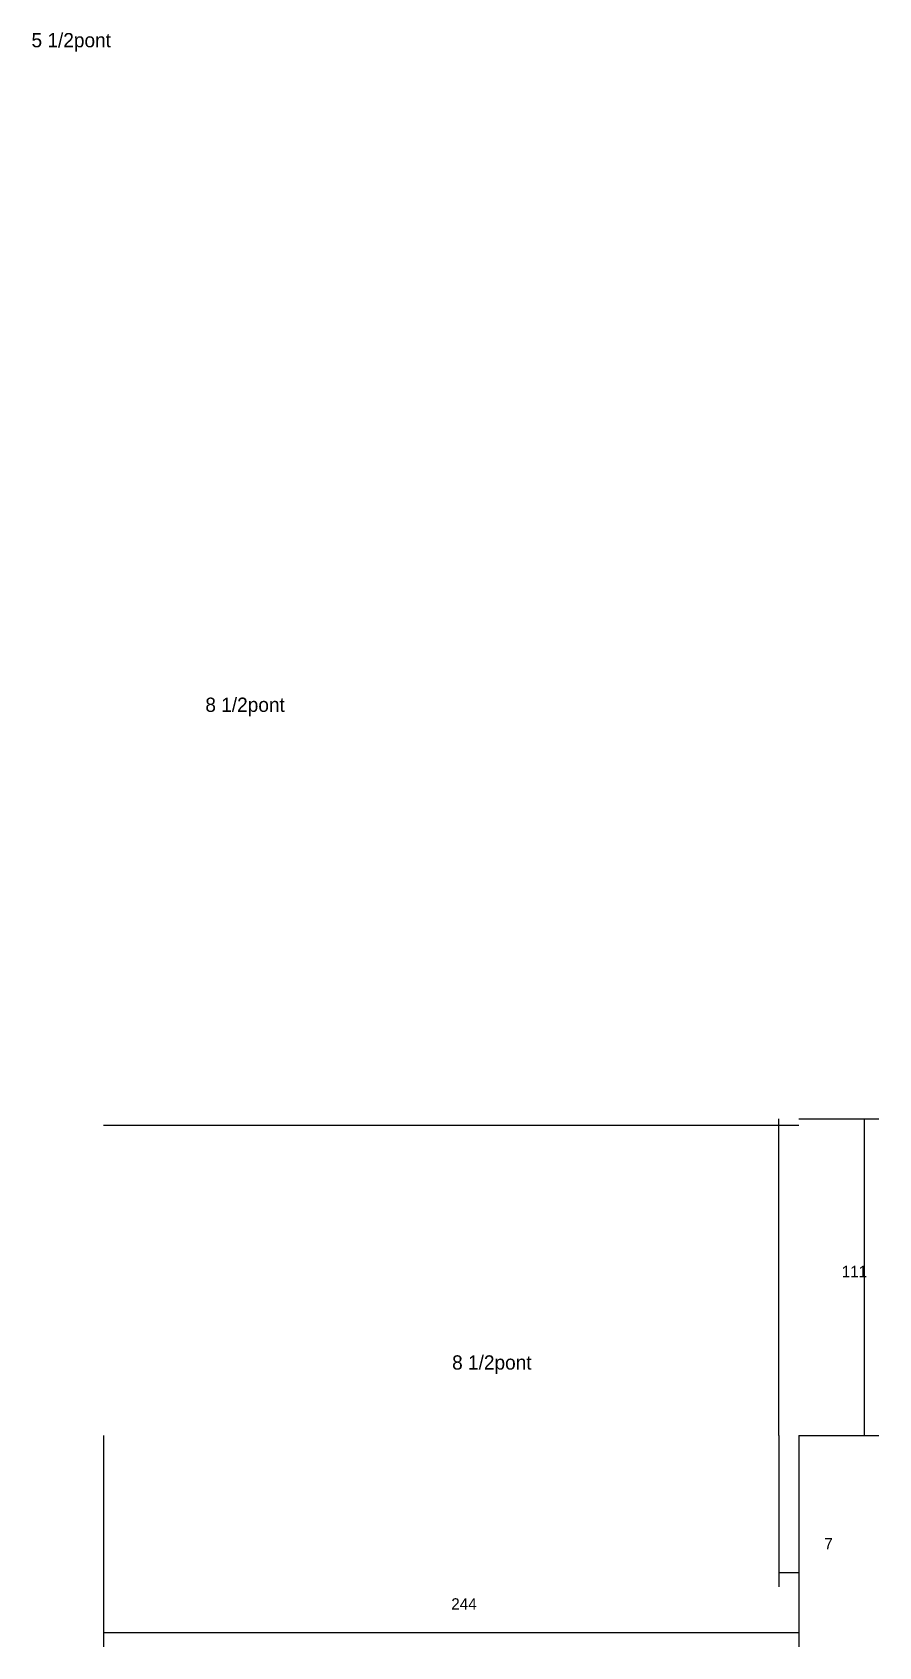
# Model space of a CAD drawing. Header units: metres. Extents: x -20407 to -17015, y 7092 to 8360.
# Drawn here: x -20407 to -20110, y 7697 to 8263 of the extents above; entities that cross this region are included whole.
import ezdxf

# ---------------------------------------------------------------- set-up
doc = ezdxf.new("R2010")
doc.units = ezdxf.units.M
for name, color, linetype in [('COTA', 4, 'Continuous'), ('NOMENCLATURA', 7, 'Continuous'), ('SARR_2.2x7', 40, 'Continuous')]:
    doc.layers.add(name, color=color, linetype=linetype)

msp = doc.modelspace()

# ---------------------------------------------------------------- linework, layer by layer
at = {"layer": 'COTA'}
for p, q in [((-20138.3, 7882.1), (-20110.3, 7882.1)), ((-20115.3, 7771.1), (-20115.3, 7882.1)), ((-20382.3, 7771.1), (-20382.3, 7697)), ((-20145.3, 7771.1), (-20145.3, 7718)), ((-20138.3, 7771.1), (-20138.3, 7718)), ((-20138.3, 7771.1), (-20138.3, 7697)), ((-20138.3, 7771.1), (-20110.3, 7771.1)), ((-20145.3, 7723), (-20138.3, 7723)), ((-20382.3, 7702), (-20138.3, 7702))]:
    msp.add_line(p, q, dxfattribs=at)
at = {"layer": 'SARR_2.2x7'}
for p, q in [((-20382.3, 7879.9), (-20138.3, 7879.9)), ((-20145.3, 7771.1), (-20145.3, 7882.1))]:
    msp.add_line(p, q, dxfattribs=at)

# ---------------------------------------------------------------- texts
at = {"layer": 'COTA'}
for s, p in [('111', (-20123.3, 7826.6)), ('7', (-20129.4, 7731.1)), ('244', (-20260.3, 7710))]:
    msp.add_text(s, height=4, dxfattribs=at).set_placement(p)
at = {"layer": 'NOMENCLATURA'}
for s, p in [('5 1/2pont', (-20407.6, 8258)), ('8 1/2pont', (-20346.6, 8024.9)), ('8 1/2pont', (-20260, 7794.2))]:
    msp.add_text(s, height=5, dxfattribs=at).set_placement(p)

doc.saveas('drawing.dxf')
